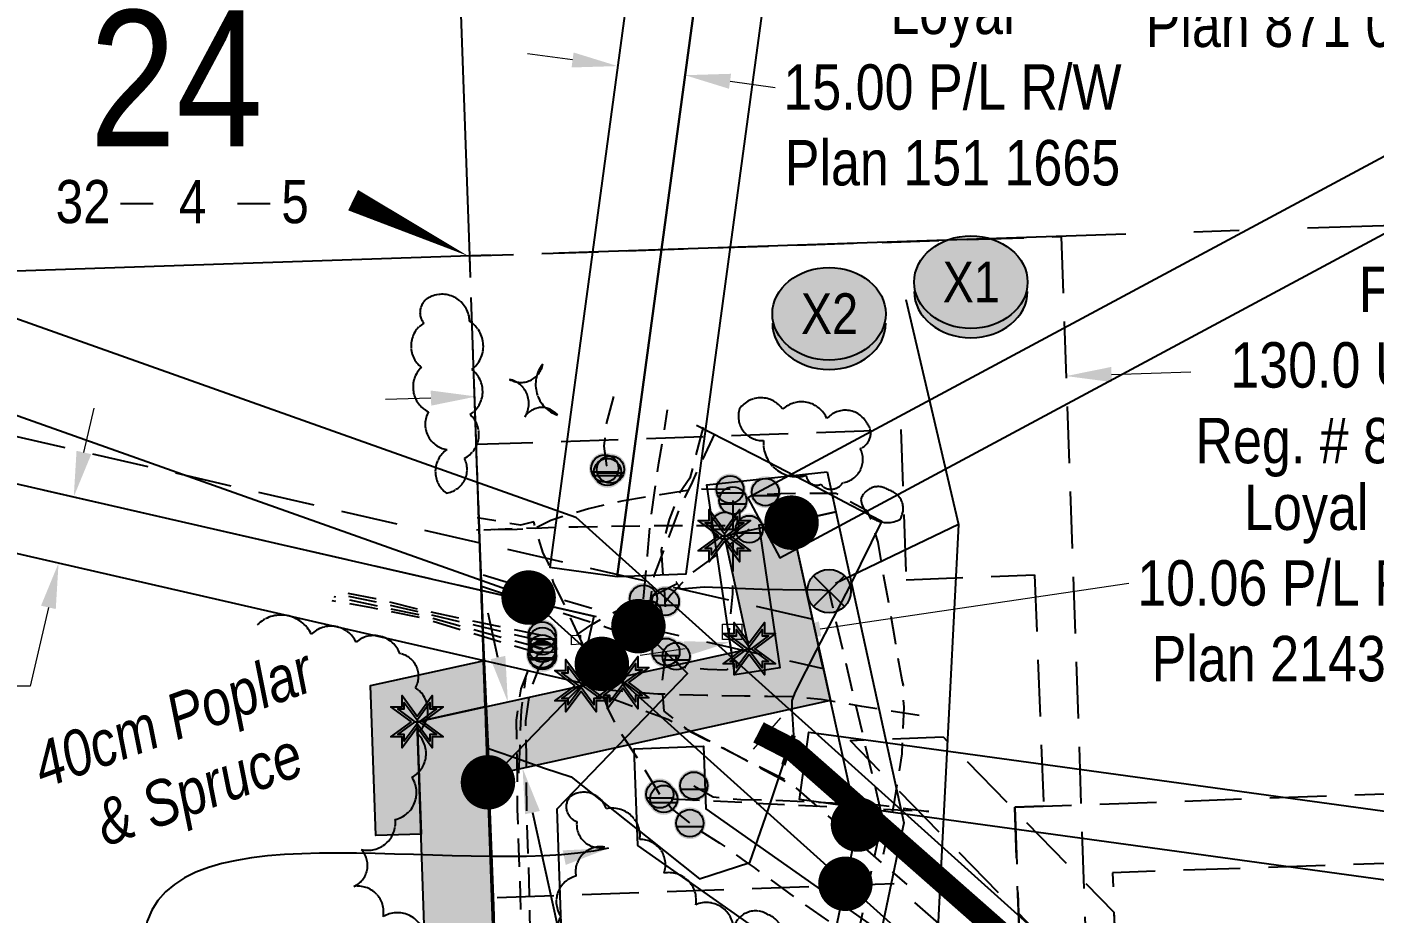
# Model space of a CAD drawing. Extents: x 675835 to 685285, y 5733153 to 5738077.
# Drawn here: x 676669.8 to 676966.6, y 5737147.4 to 5737342.6 of the extents above; entities that cross this region are included whole.
import ezdxf
from ezdxf.enums import TextEntityAlignment as Align

# ---------------------------------------------------------------- set-up
doc = ezdxf.new("R2010")
doc.units = 0
doc.header["$LTSCALE"] = 5
doc.header["$PDMODE"] = 34
doc.header["$PDSIZE"] = 0.03
for name, pattern in [('0', [1, 1, 0]), ('foc-ACCESSROAD', [3.75, 2.5, -1.25]), ('foc-FLOWLINE', [3.75, 2.5, -1.25]), ('foc-QUARTERLINE', [33, 25, -3, 2, -3]), ('POWERLINE5', [7.799999999999997, 2.399999999999999, -0.6, 0.6, -0.6, 0.6, -0.6, 2.399999999999999]), ('UG_PIPE', [1.875, 1.25, -0.625])]:
    doc.linetypes.add(name, pattern=pattern)
doc.layers.get('Defpoints').update_dxf_attribs({"color": 9})
for name, color, linetype in [('10', 1, 'Continuous'), ('9', 3, 'Continuous'), ('AS-CABLE', 224, 'foc-CABLE'), ('AS-FENCE', 48, 'foc-FENCE'), ('AS-PIPE-UG', 44, 'UG_PIPE'), ('AS-POWER', 104, 'foc-POWER'), ('AS-POWER-EXISTING', 72, 'POWERLINE5'), ('AS-POWER2', 104, 'UG_PIPE'), ('AS-ROADS', 254, 'Continuous'), ('AS-SYMBOL', 7, 'Continuous'), ('C-AR', 13, 'foc-ACCESSROAD'), ('C-FLOWLINE', 13, 'foc-FLOWLINE'), ('C-RW', 13, 'Continuous'), ('C-WS', 13, 'foc-ACCESSROAD'), ('F-EZE', 190, 'foc-FLOWLINE'), ('F-WS', 190, 'foc-ACCESSROAD'), ('L-MON', 1, 'Continuous'), ('L-SECLBL', 7, 'Continuous'), ('L-SECQ', 8, 'foc-QUARTERLINE'), ('P-CROSSINGS', 250, 'Continuous'), ('P-PROPOSED', 10, 'Continuous'), ('P-PROPOSED-H', 21, 'Continuous'), ('P-TEMP-H', 41, 'Continuous'), ('P-TEMP_WORKSPACE', 46, 'Continuous'), ('P-TXT', 4, 'Continuous'), ('T-BUSH', 110, '0'), ('T-BUSH-T', 110, 'Continuous')]:
    doc.layers.add(name, color=color, linetype=linetype)
for name, color, linetype, lineweight in [('AS-GENERAL', 48, 'Continuous', 18), ('C-RW-T', 13, 'Continuous', 9), ('C-VCE-T', 13, 'Continuous', 9), ('F-EZE-T', 190, 'Continuous', 9), ('T-TEXT', 48, 'Continuous', 18)]:
    doc.layers.add(name, color=color, linetype=linetype, lineweight=lineweight)
doc.styles.add('80CG', font='ARIALN.TTF', dxfattribs={"height": 10})
doc.styles.add('80L', font='ARIALN.TTF', dxfattribs={"height": 10})
doc.styles.add('80LS', font='ARIALNI.TTF', dxfattribs={"height": 10})
doc.styles.add('Crossing', font='ARIALN.TTF', dxfattribs={"height": 10})
doc.styles.add('foc-LtypeFont', font='ARIALN.TTF', dxfattribs={"height": 7.349999999999999})
doc.styles.add('SIMPLEX', font='ARIALN.TTF')
doc.linetypes.add('foc-CABLE', pattern='A,2,-1,["C",foc-LtypeFont,S=0.2,R=0,X=-0.625,Y=-0.75],-1.239999999999999,8', length=12.24)
doc.linetypes.add('foc-FENCE', pattern='A,10,-1,["X",foc-LtypeFont,S=0.2,R=0,X=-0.625,Y=-0.75],-1.239999999999999', length=12.24)
doc.linetypes.add('foc-POWER', pattern='A,6,-1,["P",foc-LtypeFont,S=0.2,R=0,X=-0.625,Y=-0.75],-1.239999999999999,4', length=12.24)
doc.dimstyles.new('Compass 5 000', dxfattribs={"dimscale": 5, "dimtxt": 9, "dimasz": 2, "dimexe": 0.2, "dimexo": 0.0625, "dimgap": 0.5, "dimtad": 0, "dimtih": 1, "dimtoh": 1, "dimzin": 0, "dimdsep": 46, "dimtxsty": '80CG', "dimcen": 0.1, "dimse1": 1, "dimse2": 1, "dimclrd": 256, "dimclrt": 256, "dimaunit": 1, "dimadec": 4, "dimazin": 0, "dimtfac": 0.06, "dimtofl": 0, "dimtmove": 0, "dimatfit": 1, "dimfxl": 0.2, "dimtolj": 1, "dimtzin": 0, "dimlwd": -1, "dimarcsym": 0})

# ---------------------------------------------------------------- blocks, each defined once
blk = doc.blocks.new('*D463')
at = {"layer": 'C-RW-T', "transparency": 16777216}
for p, q in [((676844.523043629, 5737210.006186306), (676912.5466972, 5737220.049525716)), ((676814.7886333137, 5737205.616054943), (676804.8958780442, 5737204.15544097))]:
    blk.add_line(p, q, dxfattribs=at)
for points in [[(676844.2796079669, 5737211.654978852), (676844.7664792911, 5737208.357393761), (676834.6302883595, 5737208.545572333)], [(676814.5451976516, 5737207.264847488), (676815.0320689759, 5737203.967262398), (676824.681388583, 5737207.076668915)]]:
    blk.add_solid(points, dxfattribs=at)
at = {"layer": 'Defpoints', "color": 0, "transparency": 16777216}
for p in [(676823.6940715554, 5737213.763778522), (676833.6429713318, 5737215.232681939), (676834.6302883595, 5737208.545572333)]:
    blk.add_point(p, dxfattribs=at)
at = {"layer": 'C-RW-T', "transparency": 16777216, "insert": (676951.6326453581, 5737220.049525716), "char_height": 10, "attachment_point": 5, "style": '80CG'}
blk.add_mtext('\\A1;Loyal\\P10.06 P/L R/W\\PPlan 2143 JK', dxfattribs=at)
blk = doc.blocks.new('*D466')
at = {"layer": 'C-RW-T', "transparency": 16777216}
for p, q in [((676810.3593899133, 5737373.815442995), (676800.4496751031, 5737375.156171297)), ((676845.0382500254, 5737369.123589586), (676914.1154239818, 5737359.777839087))]:
    blk.add_line(p, q, dxfattribs=at)
for points in [[(676810.5828446302, 5737375.467062131), (676810.1359351963, 5737372.16382386), (676820.2691047236, 5737372.474714694)], [(676845.2617047423, 5737370.775208721), (676844.8147953084, 5737367.47197045), (676835.128535215, 5737370.464317887)]]:
    blk.add_solid(points, dxfattribs=at)
at = {"layer": 'Defpoints', "color": 0, "transparency": 16777216}
for p in [(676820.2691047236, 5737372.474714694), (676815.9965078341, 5737340.894702085), (676830.8559383256, 5737338.88430528)]:
    blk.add_point(p, dxfattribs=at)
at = {"layer": 'C-RW-T', "transparency": 16777216, "insert": (676953.2013721402, 5737359.777839088), "char_height": 10, "attachment_point": 5, "style": '80CG'}
blk.add_mtext('\\A1;Loyal\\P15.00 P/L R/W\\PPlan 871 0741', dxfattribs=at)
blk = doc.blocks.new('L-SECLBL')
at = {"layer": '9', "color": 7}
for p, q in [((-5.082139060913505, -27.83004804289613), (-12.28857354467345, -27.83004804289613)), ((20.70431141927111, -27.83004804289613), (13.49787693551116, -27.83004804289613))]:
    blk.add_line(p, q, dxfattribs=at)
at = {"layer": '10', "color": 2, "style": 'SIMPLEX'}
blk.add_attdef('SEC', text='', height=30, dxfattribs=at).set_placement((0, 0), align=Align.MIDDLE)
at = {"layer": '10', "color": 5, "style": '80L'}
blk.add_attdef('TWP', text='', height=9.5, dxfattribs=at).set_placement((-14.43410290347765, -27.36845155570791), align=Align.MIDDLE_RIGHT)
blk.add_attdef('RGE', text='', height=9.5, dxfattribs=at).set_placement((3.622123863462547, -27.36845155570791), align=Align.MIDDLE_CENTER)
blk.add_attdef('MER', text='', height=9.5, dxfattribs=at).set_placement((23.16775162027989, -27.36845155570791), align=Align.MIDDLE_LEFT)
blk = doc.blocks.new('*D473')
at = {"layer": 'C-RW-T', "transparency": 16777216}
for p, q in [((676682.3719626482, 5737248.849391003), (676684.6071768563, 5737258.596381177)), ((676674.5487129205, 5737214.734925399), (676670.5686660217, 5737197.379327946)), ((676670.5686660217, 5737197.379327946), (676660.5686660215, 5737197.379327946))]:
    blk.add_line(p, q, dxfattribs=at)
for points in [[(676680.7474642859, 5737249.221926704), (676683.9964610104, 5737248.476855301), (676680.1367484402, 5737239.10240083)], [(676672.9242145582, 5737215.1074611), (676676.1732112827, 5737214.362389697), (676676.7839271285, 5737224.481915572)]]:
    blk.add_solid(points, dxfattribs=at)
at = {"layer": 'Defpoints', "color": 0, "transparency": 16777216}
for p in [(676680.1367484402, 5737239.10240083), (676699.4557268423, 5737234.672104478), (676696.1029055306, 5737220.05161922)]:
    blk.add_point(p, dxfattribs=at)
at = {"layer": 'C-RW-T', "transparency": 16777216, "insert": (676621.4827178634, 5737197.379327947), "char_height": 10, "attachment_point": 5, "style": '80CG'}
blk.add_mtext('\\A1;Loyal\\P15.00 P/L R/W\\PPlan 151 3345', dxfattribs=at)
blk = doc.blocks.new('*D476')
at = {"layer": 'C-RW-T', "transparency": 16777216}
for p, q in [((676790.0139766958, 5737335.316037323), (676780.1042618856, 5737336.656765625)), ((676824.6979785255, 5737330.623488266), (676834.6076933357, 5737329.282759964))]:
    blk.add_line(p, q, dxfattribs=at)
for points in [[(676790.2374314128, 5737336.967656459), (676789.7905219787, 5737333.664418188), (676799.923691506, 5737333.975309021)], [(676824.9214332425, 5737332.275107401), (676824.4745238085, 5737328.971869131), (676814.7882637152, 5737331.964216569)]]:
    blk.add_solid(points, dxfattribs=at)
at = {"layer": 'Defpoints', "color": 0, "transparency": 16777216}
for p in [(676801.6462166777, 5737346.706996103), (676816.5107888869, 5737344.69590365), (676814.7882637152, 5737331.964216569)]:
    blk.add_point(p, dxfattribs=at)
at = {"layer": 'C-RW-T', "transparency": 16777216, "insert": (676873.6936414939, 5737329.282759964), "char_height": 10, "attachment_point": 5, "style": '80CG'}
blk.add_mtext('\\A1;Loyal\\P15.00 P/L R/W\\PPlan 151 1665', dxfattribs=at)
blk = doc.blocks.new('*D484')
at = {"layer": 'Defpoints', "color": 0, "transparency": 16777216}
for p in [(676898.7363998119, 5737265.688041901), (676899.051209095, 5737256.604112491), (676769.1292046641, 5737252.101583768)]:
    blk.add_point(p, dxfattribs=at)
at = {"layer": 'F-EZE-T', "transparency": 16777216}
for p, q in [((676908.7304001527, 5737266.034390264), (676926.2097138977, 5737266.640146868)), ((676758.8203950401, 5737260.839164815), (676748.8263946995, 5737260.492816452))]:
    blk.add_line(p, q, dxfattribs=at)
for points in [[(676908.6726754254, 5737267.700056988), (676908.7881248799, 5737264.368723541), (676898.7363998119, 5737265.688041901)], [(676758.7626703129, 5737262.504831539), (676758.8781197674, 5737259.173498091), (676768.8143953809, 5737261.185513179)]]:
    blk.add_solid(points, dxfattribs=at)
at = {"layer": 'F-EZE-T', "transparency": 16777216, "insert": (676977.5330426835, 5737266.640146868), "char_height": 10, "attachment_point": 5, "style": '80CG'}
blk.add_mtext('\\A1;Fortis\\P130.0 Utility R/W\\PReg. # 831 046 741', dxfattribs=at)
blk = doc.blocks.new('RISER')
h = blk.add_hatch(color=255)
h.dxf.hatch_style = 1
edge = h.paths.add_edge_path()
edge.add_arc((0, 0), 0.7000000000000001, 0, 360)
blk.add_hatch(color=13).paths.add_polyline_path([(0.5809894393423747, -0.1498374831999172), (-0.5809055220925075, -0.1501624933266612, 0.7745966773228882)])
at = {"color": 13}
blk.add_line((-0.5809055220925075, -0.1501624933266612), (0.5809894393423747, -0.1498374831996898), dxfattribs=at)
blk.add_circle((0, 0), 0.6000000000000001, dxfattribs=at)
blk = doc.blocks.new('POWERPOLE')
h = blk.add_hatch(color=255)
edge = h.paths.add_edge_path()
edge.add_arc((0, 0), 0.9600000000000002, 0, 360)
at = {"linetype": 'Continuous'}
for p, q in [((0.678822509938982, -0.678822509938982), (-0.678822509938982, 0.678822509938982)), ((-0.678822509938982, -0.678822509938982), (0.678822509938982, 0.678822509938982))]:
    blk.add_line(p, q, dxfattribs=at)
blk.add_circle((0, 0), 0.9600000000000002, dxfattribs=at)
blk = doc.blocks.new('fdia')
at = {"color": 255, "const_width": 1}
blk.add_lwpolyline([(-0.5, 0, 1), (0.5, 0, 1)], format="xyb", close=True, dxfattribs=at)
blk = doc.blocks.new('Fdiaa')
blk.add_blockref('fdia', (0, 0))
blk = doc.blocks.new('fdib')
at = {"color": 1, "const_width": 1.6}
blk.add_lwpolyline([(-0.3999999999996362, 0, 0.9999999999999998), (0.3999999999996362, 0, 1)], format="xyb", close=True, dxfattribs=at)
at = {"color": 1}
blk.add_circle((0, 0), 0.8, dxfattribs=at)
blk = doc.blocks.new('Fdibb')
blk.add_blockref('fdib', (0, 0))
blk = doc.blocks.new('fdicc')
for name in ['Fdibb', 'Fdiaa']:
    blk.add_blockref(name, (0, 0))
blk = doc.blocks.new('FDI')
blk.add_blockref('fdicc', (0, 0))
blk = doc.blocks.new('TEMP')
h = blk.add_hatch(color=255)
h.dxf.hatch_style = 1
h.paths.add_polyline_path([(-5.274161e-10, 0.2514284397220763), (-0.6656854269836912, 1.152061669657268), (-0.6656854269836914, 0.6656854303339061), (-1.152061663105632, 0.6656854303339061), (-0.2514284404497629, 5.273253e-10), (-1.152061661774314, -0.665685419564579), (-0.6656854224511335, -0.6656854195645793), (-0.6656854224511335, -1.152061655686338), (-5.273251e-10, -0.2514284436956587), (0.6656854183820542, -1.152061663420681), (0.6656854183820542, -0.6656854208922597), (1.152061656810019, -0.6656854053035205), (0.2514284429676993, 5.273253e-10), (1.152061671303363, 0.6656854258011663), (0.6656854287749412, 0.6656854258011663), (0.6656854131859291, 1.15206166422904)])
h.paths.add_polyline_path([(0.5656854229146121, 0.8485281473411305), (0.5656854319800914, 0.5656854258011663), (0.8485281444547581, 0.5656854258011663), (0.0831890339399251, 0), (0.8485281399220186, -0.5656854150320215), (0.5656854183820542, -0.5656854240973189), (0.5656854183820542, -0.8485281365719859), (0, -0.08318903609469999), (-0.5656854224511337, -0.8485281320390644), (-0.5656854224511337, -0.5656854195645792), (-0.8485281349258001, -0.5656854195645794), (-0.0831890328488955, 0), (-0.8485281394583584, 0.5656854303339058), (-0.5656854269836913, 0.5656854303339061), (-0.5656854269836913, 0.8485281428085727), (0, 0.0831890306941206)], flags=16)
h = blk.add_hatch(color=1)
h.dxf.hatch_style = 1
h.paths.add_polyline_path([(0, 0.0831890306941205), (-0.5656854269836911, 0.8485281428085727), (-0.5656854269836912, 0.5656854303339061), (-0.8485281394583578, 0.5656854303339061), (-0.0831890328488953, -1e-16), (-0.8485281349258001, -0.5656854195645793), (-0.5656854224511337, -0.5656854195645793), (-0.5656854224511337, -0.848528132039064), (0, -0.08318903609469999), (0.5656854183820542, -0.8485281365719856), (0.5656854183820542, -0.5656854240973191), (0.8485281399220184, -0.5656854150320213), (0.0831890339399251, -1e-16), (0.8485281444547581, 0.5656854258011663), (0.5656854319800914, 0.5656854258011663), (0.5656854229146121, 0.8485281473411308)])
at = {"color": 1}
for p, q in [((-0.0831890328488953, 0), (0.0831890339399252, 0)), ((0, 0.0831890306941205), (0, -0.08318903609469999))]:
    blk.add_line(p, q, dxfattribs=at)
at = {"color": 255, "flags": 128}
blk.add_lwpolyline([(-0.251428440449763, 5.27325e-10), (-1.152061663105632, 0.6656854303339061), (-0.6656854269836914, 0.6656854303339061), (-0.6656854269836914, 1.152061669657268), (-5.274159999999999e-10, 0.2514284397220763), (0.6656854131859291, 1.15206166422904), (0.6656854287749412, 0.6656854258011663), (1.152061671303363, 0.6656854258011663), (0.2514284429676991, 5.27325e-10), (1.152061656810019, -0.6656854053035204), (0.6656854183820542, -0.6656854208922596), (0.6656854183820542, -1.152061663420681), (-5.27325e-10, -0.2514284436956586), (-0.6656854224511335, -1.152061655686338), (-0.6656854224511335, -0.6656854195645793), (-1.152061661774314, -0.6656854195645793)], close=True, dxfattribs=at)
at = {"color": 1, "flags": 128}
blk.add_lwpolyline([(-0.0831890328488953, 0), (-0.8485281394583578, 0.5656854303339061), (-0.5656854269836913, 0.5656854303339061), (-0.5656854269836913, 0.8485281428085727), (0, 0.0831890306941205), (0.5656854229146121, 0.8485281473411305), (0.5656854319800914, 0.5656854258011663), (0.8485281444547581, 0.5656854258011663), (0.0831890339399252, 0), (0.8485281399220184, -0.5656854150320214), (0.5656854183820542, -0.5656854240973189), (0.5656854183820542, -0.8485281365719856), (0, -0.08318903609469999), (-0.5656854224511335, -0.848528132039064), (-0.5656854224511335, -0.5656854195645792), (-0.8485281349258001, -0.5656854195645792)], close=True, dxfattribs=at)
blk = doc.blocks.new('*D648')
at = {"layer": 'Defpoints', "color": 0, "transparency": 16777216}
for p in [(676781.9162184445, 5737195.296548061), (676785.1700329818, 5737180.656545244), (676779.0054091364, 5737179.286426472)]:
    blk.add_point(p, dxfattribs=at)
at = {"layer": 'P-TXT', "transparency": 16777216}
for p, q in [((676773.5819846571, 5737203.688232026), (676771.4123747153, 5737213.450034765)), ((676781.1750190782, 5737169.524623734), (676788.4823235157, 5737136.64661046)), ((676788.4823235157, 5737136.64661046), (676798.4823235157, 5737136.646610461))]:
    blk.add_line(p, q, dxfattribs=at)
for points in [[(676775.2089517801, 5737204.049833683), (676771.9550175339, 5737203.326630369), (676775.7515945991, 5737193.926429288)], [(676782.8019862012, 5737169.886225391), (676779.548051955, 5737169.163022077), (676779.0054091364, 5737179.286426472)]]:
    blk.add_solid(points, dxfattribs=at)
at = {"layer": 'P-TXT', "transparency": 16777216, "insert": (676814.4202498456, 5737136.64661046), "char_height": 10, "attachment_point": 5, "style": '80CG', "bg_fill": 3, "box_fill_scale": 1.1, "bg_fill_color": 256, "bg_fill_true_color": 13158600, "bg_fill_transparency": 0}
blk.add_mtext('\\A1;15.00', dxfattribs=at)
blk = doc.blocks.new('xing2')
h = blk.add_hatch(color=50)
h.dxf.hatch_style = 1
edge = h.paths.add_edge_path()
edge.add_ellipse((0, 0), major_axis=(-12.5, 0), ratio=0.8162973455633619, start_angle=0, end_angle=360)
h = blk.add_hatch(color=250)
h.dxf.hatch_style = 1
edge = h.paths.add_edge_path()
edge.add_ellipse((0, -2.047489049626165), major_axis=(-12.5, 0), ratio=0.8162973455633619, start_angle=0, end_angle=180)
edge.add_line((12.5, -2.047489049626165), (12.5, 0))
edge.add_ellipse((0, 0), major_axis=(-12.5, 0), ratio=0.8162973455633619, start_angle=0, end_angle=180, ccw=False)
edge.add_line((-12.5, 0), (-12.5, -2.047489049626165))
at = {"color": 250}
blk.add_ellipse((0, 0), major_axis=(-12.5, 0), ratio=0.8162973455633619, dxfattribs=at)
blk.add_ellipse((0, -2.047489049626165), major_axis=(-12.5, 0), ratio=0.8162973455633619, start_param=0, end_param=3.141592653589793, dxfattribs=at)
at = {"color": 250, "style": 'Crossing'}
blk.add_attdef('CROSSING', text='', height=9, dxfattribs=at).set_placement((0.08916442567715421, 0.0199513138486509), align=Align.MIDDLE_CENTER)
at = {"color": 250, "style": 'Crossing', "flags": 1}
for tag, p in [('OWNER', (0.08916442567715421, -12.49201765665748)), ('DESCRIPTION', (0.08916442567715421, -25.770021277247)), ('LOCATION', (0.08916442567715421, -39.30337514164421)), ('DWG_REF', (0.08916442567715421, -52.83672900604233))]:
    blk.add_attdef(tag, text='', height=9, dxfattribs=at).set_placement(p, align=Align.MIDDLE_CENTER)

msp = doc.modelspace()

# ---------------------------------------------------------------- hatches: boundary and pattern name
at = {"layer": 'P-PROPOSED-H'}
h = msp.add_hatch(color=256, dxfattribs=at)
h.dxf.hatch_style = 1
h.paths.add_polyline_path([(676838.106, 5737233.743000006), (676846.8054150919, 5737194.208920453), (676771.1960896985, 5737177.56763896), (676795.181032838, 5736488.242544767), (676842.9701363441, 5735113.584789745), (676814.4685623333, 5735083.48741948), (676821.2833567384, 5734879.676412604), (676806.2944063832, 5734879.175229589), (676799.270193008, 5735089.249358829), (676827.7637342176, 5735119.338246541), (676780.1927602249, 5736487.72148699), (676755.7734771487, 5737189.529471612), (676828.9367409911, 5737205.632385666), (676823.4592375276, 5737230.519311712)])
at = {"layer": 'P-TEMP-H'}
h = msp.add_hatch(color=256, dxfattribs=at)
h.dxf.hatch_style = 1
h.paths.add_polyline_path([(676770.6658314299, 5737192.80721359), (676755.7734771487, 5737189.529471612), (676756.6339084965, 5737164.800846498), (676746.6417373715, 5737164.453169375), (676745.4917354418, 5737197.504026713), (676770.3123259172, 5737202.966930011)])

# ---------------------------------------------------------------- linework, layer by layer
at = {"layer": 'AS-CABLE', "flags": 128}
msp.add_lwpolyline([(676846.4915858689, 5737218.315257349), (676844.4825858695, 5737218.574257341), (676840.8115858695, 5737218.508257341), (676831.7585858695, 5737218.664257349), (676819.012585868, 5737219.154257327), (676813.8685858726, 5737218.741257323)], dxfattribs=at)
at = {"layer": 'AS-FENCE', "flags": 128}
for points in [[(676838.7207135691, 5737186.557049337), (676838.4027135683, 5737192.494049333), (676838.391713569, 5737194.232049343), (676839.0907135683, 5737196.164049339), (676843.7537135682, 5737205.270049334), (676851.1957135691, 5737219.616049333), (676858.1507135682, 5737233.631049337), (676851.334713569, 5737237.15704934), (676842.8537135683, 5737241.687049337), (676833.1257135691, 5737246.726049338), (676817.275713569, 5737254.815049333)], [(676795.011713569, 5736495.74004934), (676792.5427135683, 5736556.959049343), (676789.5957135683, 5736648.728049343), (676775.4397135691, 5737059.75804934), (676773.4277135682, 5737124.105049344), (676772.6887135683, 5737149.014049344), (676771.7727135691, 5737171.701049333), (676771.4907135691, 5737183.63804934), (676770.9737135691, 5737194.53704934), (676770.3757135683, 5737207.571049337), (676770.0787135683, 5737216.760049338), (676769.6797135691, 5737227.74104934), (676769.2917135683, 5737238.251049343)], [(676771.4907135691, 5737183.63804934), (676776.6107135683, 5737181.88504934), (676783.832713569, 5737179.35104934), (676789.6717135691, 5737177.40104934), (676806.422713569, 5737164.130049337), (676817.9837135688, 5737154.90204934), (676829.0907135683, 5737158.551049333), (676833.1847135691, 5737170.352049343), (676836.4347135683, 5737180.039049333)]]:
    msp.add_lwpolyline(points, dxfattribs=at)
at = {"layer": 'AS-FENCE', "const_width": 0.999815520000002, "flags": 128}
msp.add_lwpolyline([(676836.4347135683, 5737180.039049333), (676838.7207135691, 5737186.557049337)], dxfattribs=at)
at = {"layer": 'AS-GENERAL'}
for points in [[(676823.0641308128, 5737211.058615962), (676827.3013099303, 5737211.058615962), (676827.3013099303, 5737207.662010263), (676823.0641308128, 5737207.662010263)], [(676789.7687135682, 5737208.513049344), (676791.7557135691, 5737208.60504934), (676791.8497135682, 5737206.606049337), (676789.8097135691, 5737206.504049344)]]:
    msp.add_lwpolyline(points, close=True, dxfattribs=at)
at = {"layer": 'AS-PIPE-UG', "flags": 128}
for points in [[(676797.6045858704, 5737245.870257334), (676797.5925858695, 5737245.931257341), (676797.0035858726, 5737250.26125732), (676797.4635858695, 5737255.049257327), (676799.8375858704, 5737264.000257341)], [(676805.626585868, 5737216.634257342), (676806.5275858705, 5737226.173257349), (676807.0875858695, 5737233.240257334), (676808.100585868, 5737240.490257334), (676809.0425858726, 5737246.556257327), (676810.9505858695, 5737258.22225735)], [(676818.7635858717, 5737254.398257334), (676815.8325858695, 5737243.161257316), (676813.3615858695, 5737239.603257324), (676811.2855858695, 5737234.093257342), (676809.5135858704, 5737227.338257316), (676810.433585868, 5737214.868257316)], [(676821.309585868, 5737252.984257334), (676816.3205858717, 5737242.326257328), (676813.7835858709, 5737237.105257341), (676807.9145858727, 5737221.663257341), (676806.6945858716, 5737213.258257341)], [(676824.6945858726, 5737240.706257334), (676817.4435858717, 5737240.811257323), (676809.281585868, 5737239.49325732), (676800.870585869, 5737238.13825732), (676793.5125858717, 5737236.461257342), (676785.210585868, 5737233.898257342), (676781.5265858712, 5737232.023257353), (676777.8315858718, 5737231.915257327), (676768.8565858694, 5737231.776257327)], [(676832.9017135683, 5737239.65604934), (676835.891713569, 5737239.852049337), (676842.0847135687, 5737239.903049337), (676847.9767135682, 5737239.871049344), (676854.7377135691, 5737236.120049343), (676855.6487135682, 5737234.249049339), (676857.2337135691, 5737229.129049344), (676858.3827135691, 5737222.277049344), (676859.8577135691, 5737214.394049337), (676860.9667135683, 5737207.659049343), (676862.1687135691, 5737200.789049339), (676862.6337135695, 5737198.39904934), (676862.849713569, 5737197.61804934), (676862.6677135683, 5737197.09504934), (676862.9607135691, 5737192.732049337), (676862.5387135687, 5737182.48304934), (676860.7167135691, 5737171.04004934), (676858.0367135683, 5737158.360049337)], [(676825.3365858705, 5737238.282257319), (676825.2985858704, 5737224.910257327), (676825.2335858695, 5737217.702257341), (676824.3725858704, 5737208.599257319), (676824.963585868, 5737205.313257327), (676825.027585869, 5737202.485257342), (676824.8025858712, 5737201.630257349), (676823.9265858704, 5737200.926257342), (676819.7275858695, 5737201.08525732), (676813.8365858727, 5737201.514257333), (676812.929585868, 5737202.784257327), (676812.816585868, 5737203.964257342)], [(676809.217585868, 5737173.543257333), (676805.7265858689, 5737179.371257346), (676800.3175858695, 5737187.643257334), (676798.0975858695, 5737191.835257316), (676795.1655858704, 5737199.46725735), (676792.3255858722, 5737206.453257349), (676788.7865858689, 5737214.072257341), (676785.8195858704, 5737220.182257342), (676784.6925858704, 5737224.475257341), (676783.5235858704, 5737226.658257316), (676781.4825858717, 5737233.592257341), (676778.5105858695, 5737232.854257328), (676768.9845858704, 5737234.46625735)], [(676823.5915858713, 5737232.704257341), (676822.6485858704, 5737232.720257341), (676807.8045858727, 5737232.715257327), (676798.2245858717, 5737232.523257327), (676791.196585869, 5737232.413257341), (676786.4255858689, 5737232.315257327), (676781.7395858689, 5737232.14425732), (676779.2085858689, 5737232.166257324), (676768.8215858705, 5737231.622257316)], [(676828.9365858695, 5737231.937257342), (676821.7625858705, 5737226.357257342), (676816.3085858726, 5737222.381257334), (676811.739585868, 5737217.583257319), (676810.4745858689, 5737215.925257349)], [(676770.3477135691, 5737221.909049337), (676783.1367135687, 5737217.918049344), (676787.4997135691, 5737216.592049344), (676796.9187135682, 5737213.701049344)], [(676770.1637135682, 5737219.369049337), (676783.1167135695, 5737214.969049334), (676797.4417135683, 5737210.383049337), (676800.9817135682, 5737209.137049343), (676806.8317135691, 5737208.884049344)], [(676783.2075858695, 5737204.391257349), (676756.416585868, 5737212.501257334), (676745.8125858704, 5737214.610257342), (676737.053585868, 5737216.173257349)], [(676783.3305858704, 5737205.652257316), (676756.5635858704, 5737212.998257316), (676746.0785858695, 5737215.196257323), (676746.0785858695, 5737215.196257323), (676737.4965858695, 5737217.061257349)], [(676783.3375858695, 5737207.273257341), (676756.8065858705, 5737213.527257349), (676746.4835858718, 5737215.969257327), (676737.7855858704, 5737217.71625732)], [(676783.3305858704, 5737208.507257342), (676757.0375858705, 5737214.037257333), (676746.691585869, 5737216.630257341), (676738.0905858726, 5737218.269257316)], [(676839.0260450047, 5737077.232989672), (676858.3274912557, 5737168.215181506), (676846.506585868, 5737218.305257333)], [(676806.7145858726, 5737209.233257341), (676800.5455858709, 5737204.306257346), (676796.3105858695, 5737199.89825732), (676797.7005858695, 5737195.008257333), (676810.9825858695, 5737190.075257342), (676823.1515858695, 5737183.76125735), (676838.7885858704, 5737175.463257342)], [(676672.5813028335, 5736517.25720071), (676672.9153589141, 5736507.699658543), (676674.9519429592, 5736502.942644132), (676680.5196587027, 5736501.561839845), (676685.1926885257, 5736502.682009218), (676699.0246643211, 5736507.052659086), (676708.431988943, 5736510.775105554), (676722.6758124036, 5736517.253129424), (676736.6901650073, 5736523.762364258), (676751.9466867766, 5736530.667536363), (676765.3248524299, 5736537.490390825), (676777.0576429145, 5736543.237919894), (676784.2352420161, 5736546.766411797), (676792.9229400131, 5736550.073643513), (676798.2815039128, 5736552.365796566), (676802.072787001, 5736556.723552943), (676803.4139065683, 5736560.424117202), (676803.496161202, 5736564.903156183), (676802.7954665255, 5736580.652246416), (676802.2069214527, 5736610.443218875), (676801.588794155, 5736639.287159074), (676800.532203757, 5736680.39713035), (676796.3509335177, 5736774.488211529), (676792.1275546782, 5736907.321674813), (676791.29733981, 5736940.71131642), (676790.0384948071, 5736971.831205715), (676788.901644086, 5736996.65261342), (676788.062134292, 5737007.009239007), (676787.3549284742, 5737017.965934796), (676786.2722581638, 5737033.734697656), (676784.25633663, 5737060.837532002), (676784.5009618326, 5737069.960262121), (676784.3505081331, 5737076.4943956), (676783.9334387963, 5737087.965302612), (676783.5372877081, 5737103.85236175), (676782.5282894769, 5737127.6325927), (676780.6538189572, 5737143.280129625), (676780.5509073419, 5737151.327026319), (676779.9011246363, 5737170.319674972), (676779.8272286323, 5737181.806509284), (676779.6839525696, 5737189.75146134), (676780.6308622803, 5737196.267484098), (676782.6906306575, 5737201.56637496), (676783.8816435317, 5737202.999860361), (676784.7934576988, 5737203.655812467)], [(676674.5797135682, 5736517.327049344), (676674.9007135695, 5736508.143049343), (676676.3987135682, 5736504.644049333), (676680.5277135683, 5736503.62004934), (676684.6577135696, 5736504.610049333), (676698.3547135682, 5736508.938049337), (676707.6497135683, 5736512.616049337), (676721.8407135695, 5736519.07004934), (676735.8567135682, 5736525.580049343), (676751.0797135682, 5736532.470049344), (676764.4307135682, 5736539.279049343), (676776.1767135691, 5736545.033049343), (676783.4367135683, 5736548.602049343), (676792.1737135682, 5736551.928049337), (676797.0737135691, 5736554.024049344), (676800.3197135683, 5736557.755049339), (676801.4207135682, 5736560.79304934), (676801.4957135683, 5736564.87704934), (676800.7967135691, 5736580.58804934), (676800.2077135682, 5736610.40204934), (676799.589713569, 5736639.240049344), (676798.5337135682, 5736680.327049344), (676794.3527135684, 5736774.412049334), (676790.1287135682, 5736907.265049334), (676789.2987135687, 5736940.646049344), (676788.0407135687, 5736971.745049337), (676786.9057135695, 5736996.526049344), (676786.0677135682, 5737006.864049343), (676785.359713569, 5737017.833049337), (676784.2777135683, 5737033.592049337), (676782.2547135683, 5737060.79004934), (676782.5007135683, 5737069.96404934), (676782.351713569, 5737076.435049334), (676781.9347135696, 5737087.904049343), (676781.5387135682, 5737103.785049337), (676780.5337135682, 5737127.471049337), (676778.6557135682, 5737143.148049337), (676778.5517135683, 5737151.28004934), (676777.9017135683, 5737170.27904934), (676777.827713569, 5737181.782049337), (676777.6817135683, 5737189.878049337), (676778.6847135683, 5737196.78004934), (676780.9447135683, 5737202.594049344), (676782.5067135682, 5737204.474049337), (676783.6257135683, 5737205.279049337)], [(676810.588585868, 5737204.930257349), (676809.6705858704, 5737198.129257333), (676810.1295858695, 5737191.88525732), (676815.5005858695, 5737187.618257342), (676837.5745858694, 5737176.408257334), (676863.6385858704, 5737153.665257342)], [(676778.1905858695, 5737178.220257327), (676778.7575858695, 5737192.10125732), (676779.7875858705, 5737199.665257334)], [(676816.7145858695, 5737175.456257341), (676820.9685858709, 5737173.019257316), (676827.0545858727, 5737172.43225732), (676833.2095858712, 5737172.329257349), (676857.294585869, 5737171.251257342), (676868.4675858695, 5737169.739257346), (676810.1105858705, 5737172.542257349), (676811.9165858695, 5737170.30625732), (676815.8395858704, 5737167.190257319), (676816.3785858712, 5737166.656257341), (676822.467585868, 5737162.828257341), (676828.2455858717, 5737158.629257349), (676830.0145858704, 5737157.406257327), (676841.2985858695, 5737149.156257327), (676856.1215858689, 5737138.875257341), (676871.745585869, 5737124.855257333), (676886.8445858695, 5737107.007257354), (676939.1985858689, 5737059.599257349)]]:
    msp.add_lwpolyline(points, dxfattribs=at)
at = {"layer": 'AS-POWER'}
for p, q in [((676863.4287107982, 5737282.570212522), (676875.0065812897, 5737232.986746412)), ((676875.0065812897, 5737232.986746412), (676847.924248484, 5737220.029044259))]:
    msp.add_line(p, q, dxfattribs=at)
at = {"layer": 'AS-POWER', "flags": 128}
msp.add_lwpolyline([(676875.0065812897, 5737232.986746412), (676869.3105858689, 5737121.096257342), (676947.1055858695, 5737062.384257343), (677021.2175858695, 5737020.491257319)], dxfattribs=at)
at = {"layer": 'AS-POWER2', "flags": 128}
for points in [[(676790.9197135683, 5737208.664049343), (676794.0367135695, 5737210.786049344), (676797.1957135682, 5737212.70704934), (676802.8807135691, 5737215.523049337), (676808.4277135695, 5737217.649049337), (676812.9047135683, 5737219.921049343)], [(676866.332713569, 5737190.915049337), (676853.7297135682, 5737192.897049343), (676844.7337135683, 5737194.478049333), (676838.310713569, 5737195.015049337), (676832.9317135691, 5737195.132049333), (676827.8977135691, 5737195.184049337), (676819.6177135691, 5737195.33704934), (676808.7797135691, 5737195.62804934), (676798.7827135688, 5737196.398049343), (676798.420713569, 5737196.616049344), (676796.6997135682, 5737199.61804934), (676791.947713569, 5737207.027049344)]]:
    msp.add_lwpolyline(points, dxfattribs=at)
at = {"layer": 'AS-ROADS', "const_width": 4.999109000000046, "flags": 128}
msp.add_lwpolyline([(676983.599585868, 5737050.802257346), (676953.2885858726, 5737079.622257319), (676898.0485858726, 5737130.925257342), (676838.6205858695, 5737183.270257323), (676830.963585868, 5737187.211257334)], dxfattribs=at)
at = {"layer": 'C-AR', "flags": 128}
msp.add_lwpolyline([(676910.0237447373, 5737124.957035339), (676851.1272968218, 5737185.42355838), (676871.6356512673, 5737186.210268778), (676909.2547095614, 5737147.588352931)], close=True, dxfattribs=at)
at = {"layer": 'C-FLOWLINE', "flags": 128}
msp.add_lwpolyline([(676143.344184981, 5737362.198824669), (676845.1889012, 5737201.249315903), (676842.77221103, 5737212.122815448), (676182.4355118793, 5737363.553559175)], dxfattribs=at)
at = {"layer": 'C-RW', "flags": 128}
for points in [[(677117.8825231472, 5737395.972063298), (677100.8385858696, 5737384.969257349), (676828.5805858682, 5737238.858257327), (676835.6715858689, 5737225.645257342), (677108.4635858719, 5737372.042257327), (677147.1009429931, 5737396.984646004)], [(676806.8531748819, 5737385.193145749), (676784.9880136604, 5737223.581349825), (676799.8525858696, 5737221.570257341), (676822.0611422729, 5737385.720187417)], [(676822.0611422729, 5737385.720187417), (676799.8525858696, 5737221.570257341), (676815.0675858719, 5737222.145257349), (676837.2665068916, 5737386.247138887)], [(676405.7363921505, 5737371.292191529), (676668.167423166, 5737278.12185604), (676790.7435858697, 5737234.635257334), (676891.7155858707, 5737143.753257342), (677177.8185858706, 5736850.023257316), (677415.7125858697, 5736720.320257328), (677406.0735858704, 5736702.667257319), (677165.5245858696, 5736833.821257324), (676877.5935454796, 5737129.407956541), (676780.2605858728, 5737217.018257316), (676668.9160716352, 5737256.5193487), (676350.9906478, 5737369.394943354)], [(677137.886888649, 5736399.266957323), (677141.8822581465, 5736499.622538782), (677154.7625858705, 5736823.150257341), (676890.1906390223, 5737094.644851875), (676867.8375858697, 5737117.61425732), (676854.5171145275, 5737127.004957892), (676845.505421096, 5737133.341975445), (676804.407585869, 5737162.267257342), (676803.5965858696, 5737183.600257319), (676818.8205858682, 5737184.184257328), (676819.3455858696, 5737170.381257316), (676877.5935454796, 5737129.407956541), (677170.2502252989, 5736829.093778979), (677153.073103051, 5736399.774363569)]]:
    msp.add_lwpolyline(points, dxfattribs=at)
for points in [[(676165.9942060339, 5737187.428838545), (676154.3664787125, 5737196.900679678), (676183.0030117399, 5737232.055175276), (676217.1501893108, 5737273.974593483), (676488.9296030244, 5737282.947956224), (676794.725019837, 5737212.821871379), (676791.3727959987, 5737198.203991489), (676487.4768183318, 5737267.894490241), (676224.4670386323, 5737259.210675215), (676194.6307390623, 5737222.583334146)], [(676846.0565858705, 5737244.562257349), (676848.0085858705, 5737235.761257327), (676838.184585869, 5737233.59825732), (676831.0475858682, 5737232.811257327), (676835.6865858681, 5737201.391257334), (676825.7415858705, 5737199.906257319), (676819.5655858696, 5737241.70525735)], [(676862.0884317223, 5734881.030168077), (676836.6854649459, 5735676.574079969), (676811.3595202233, 5736488.421366511), (676798.2778134451, 5736908.299834101), (676852.8797135687, 5737166.886049333), (676838.184585869, 5737233.59825732), (676848.0085858705, 5737235.761257327), (676863.0024656226, 5737167.291817251), (676808.3095858705, 5736907.620257316), (676821.2160403153, 5736489.151301038), (676846.4835982997, 5735684.778436414), (676872.0846411238, 5734881.341690353)], [(676649.8604625439, 5736535.616455184), (676809.7285090616, 5736540.769842596), (676795.1080471157, 5737010.024082256), (676791.5754543578, 5737026.685460357), (676786.5854390658, 5737170.370558228), (676815.3070705223, 5737200.18279676), (676804.506713569, 5737210.588049344), (676771.376713569, 5737176.200049344), (676776.6327135683, 5737024.856049344), (676780.1597135691, 5737008.221049333), (676794.2719361228, 5736555.279118437), (676649.3770034469, 5736550.605987682)], [(677575.0303219843, 5737059.526161439), (677537.9841709507, 5737058.555275993), (677380.682606042, 5737098.075065695), (677299.9321394176, 5737109.176517852), (677251.0419967619, 5737115.8978608), (676855.2844650884, 5737170.306008388), (676840.0081530359, 5737172.406172665), (676842.0511144194, 5737187.266398422), (676857.3274264701, 5737185.16623411), (677253.0849581468, 5737130.75808651), (677301.9751008026, 5737124.036743579), (677383.5401233522, 5737112.823307511), (677539.645779728, 5737073.603972885), (677574.5077990392, 5737074.517617771)]]:
    msp.add_lwpolyline(points, close=True, dxfattribs=at)
at = {"layer": 'C-WS'}
msp.add_lwpolyline([(676772.2609988597, 5737150.737478366), (676768.7910313935, 5737250.653527861), (676862.3485702882, 5737253.899931601), (676863.4972699143, 5737220.795759032), (676891.7603455287, 5737221.908164822), (676893.7673158648, 5737170.916741025), (676887.4024328064, 5737170.69156697), (676888.874724602, 5737129.075023892), (676860.8181391752, 5737153.810370571), (676772.2609988597, 5737150.737478366)], dxfattribs=at)
at = {"layer": 'C-WS', "flags": 128}
msp.add_lwpolyline([(676988.1892917469, 5737036.996717518), (677034.949102538, 5737038.585663402), (677030.8085268895, 5737160.43533322), (676908.9588570774, 5737156.294757586), (676913.0994327291, 5737034.445087761), (676974.0242676319, 5737036.515375584)], close=True, dxfattribs=at)
at = {"layer": 'F-EZE', "flags": 128}
msp.add_lwpolyline([(676897.6704316132, 5737296.446918439), (676903.9047105038, 5737116.554671359), (676773.5975661774, 5737112.251663257), (676771.376713569, 5737176.200049344), (676767.3501126346, 5737292.14409267)], close=True, dxfattribs=at)
at = {"layer": 'F-WS', "flags": 128}
msp.add_lwpolyline([(676887.4024328064, 5737170.69156697), (677007.3004877561, 5737175.087555693), (677011.6964764803, 5737055.189500753), (676891.7984215302, 5737050.793512018)], close=True, dxfattribs=at)
at = {"layer": 'L-SECLBL', "flags": 128}
msp.add_lwpolyline([(676767.1751335785, 5737292.059953074, 0, 5.000000000000057, 0), (676741.6709121215, 5737304.440536709, 0, 0, 0)], format="xyseb", dxfattribs=at)
at = {"layer": 'L-SECQ', "flags": 128}
for points in [[(676767.3501126346, 5737292.14409267), (676764.767784249, 5737366.257384104)], [(677571.5276081224, 5737318.696325679), (676767.7410580051, 5737292.157029862)], [(676767.4989034043, 5737292.149034624), (675962.5317242426, 5737265.412751056)], [(676795.2808649673, 5736487.891470704), (676767.3501126346, 5737292.14409267)]]:
    msp.add_lwpolyline(points, dxfattribs=at)
at = {"layer": 'P-PROPOSED'}
msp.add_lwpolyline([(676838.106, 5737233.743000011), (676846.8054150919, 5737194.208920459), (676771.1960896985, 5737177.567638962), (676795.181032838, 5736488.242544772), (676842.9701363441, 5735113.584789749), (676814.4685623333, 5735083.487419484), (676821.2833567384, 5734879.67641261), (676806.2944063832, 5734879.175229595), (676799.270193008, 5735089.249358834), (676827.7637342176, 5735119.338246543), (676780.1927602249, 5736487.721486997), (676755.7734771487, 5737189.529471618), (676828.9367409911, 5737205.632385667), (676823.4592375276, 5737230.519311717)], close=True, dxfattribs=at)
at = {"layer": 'P-TEMP_WORKSPACE'}
msp.add_lwpolyline([(676770.6658314299, 5737192.807213591), (676755.7734771487, 5737189.529471618), (676756.6339084965, 5737164.800846505), (676746.6417373715, 5737164.453169379), (676745.4917354418, 5737197.504026715), (676770.3123259172, 5737202.966930016)], close=True, dxfattribs=at)
at = {"layer": 'T-BUSH', "flags": 128}
for points in [[(676767.3289862586, 5737277.773941778, 0.52056705), (676758.9760827617, 5737283.268299472, 0.52056705), (676757.2211951474, 5737277.348264664, 0.52056705), (676756.7078893376, 5737267.611722641, 0.52056705), (676758.2622746737, 5737257.811640924, 0.52056705), (676762.3082373257, 5737249.489960162, 0.52056705), (676762.2255637492, 5737239.924065885, 0.52056705), (676766.1970463, 5737247.539611272, 0.52056705), (676767.4431050867, 5737257.202606929, 0.52056705), (676767.8159155068, 5737267.110274204, 0.52056705)], [(676786.6987593353, 5737257.080769023, 0.52056705), (676779.5142241986, 5737256.70044943, 0.52056705), (676776.1378960978, 5737264.95674843, 0.52056705), (676783.4478043735, 5737268.308436337, 0.52056705)], [(676841.4874570587, 5737243.790695396, 0.52056705), (676844.6934792186, 5737241.840904239, 0.52056705), (676849.4991686292, 5737242.192964151, 0.52056705), (676853.3808480328, 5737249.731135345, 0.52056705), (676854.8211720067, 5737255.382334203, 0.52056705), (676846.0369716799, 5737256.312737258, 0.52056705), (676836.2927319079, 5737258.36551633, 0.52056705), (676826.790242876, 5737258.500671578, 0.52056705), (676832.0711460427, 5737251.4709324, 0.52056705)], [(676853.4963443208, 5737238.481296309, 0.52056705), (676862.090995534, 5737234.105458072, 0.52056705), (676859.7157217836, 5737240.539577454, 0.52056705)]]:
    msp.add_lwpolyline(points, format="xyb", close=True, dxfattribs=at)
for points in [[(676713.8984453402, 5737093.409847681, 0.52056705), (676723.5877731302, 5737090.94407511, 0.52056705), (676730.7415231466, 5737085.11561744, 0.52056705), (676738.4036161263, 5737079.103139466, 0.52056705), (676748.316629714, 5737077.801114508, 0.52056705), (676758.2450759182, 5737076.987448187, 0.52056705), (676761.5863073289, 5737085.080206895, 0.52056705), (676761.6122113633, 5737095.078328539, 0.52056705), (676761.6381153972, 5737105.076450176, 0.52056705), (676761.6640194316, 5737115.074571819, 0.52056705), (676761.531863941, 5737125.0714623, 0.52056705), (676761.3502165356, 5737135.067967271, 0.52056705), (676757.3979578575, 5737142.505137136, 0.52056705), (676748.2953713865, 5737146.629487175, 0.52056705), (676741.8246554566, 5737153.242649887, 0.52056705), (676743.4320905801, 5737161.411448936, 0.52056705), (676750.9584096654, 5737167.991506725, 0.52056705), (676754.6340756033, 5737177.289495064, 0.52056705), (676755.7059055645, 5737187.043977804, 0.52056705), (676755.4124089788, 5737197.037824263, 0.52056705), (676751.9785388268, 5737204.541196788, 0.52056705), (676742.3104434244, 5737207.085925845, 0.52056705), (676732.4601139383, 5737208.79885212, 0.52056705), (676720.5558356867, 5737210.868950493, 0.52056705)], [(676882.8750731915, 5737097.878291151, 0.52056705), (676875.8912015066, 5737105.033002839, 0.52056705), (676868.9073298186, 5737112.187714528, 0.52056705), (676861.7000202462, 5737119.110437788, 0.52056705), (676860.7115780745, 5737128.183285781, 0.52056705), (676853.969068787, 5737134.637477941, 0.52056705), (676844.9525956867, 5737138.728159953, 0.52056705), (676835.1247713101, 5737139.059079652, 0.52056705), (676833.1056117505, 5737147.021021742, 0.52056705), (676825.4562035217, 5737144.056086339, 0.52056705), (676817.152210505, 5737149.244854756, 0.52056705), (676810.1569444577, 5737156.206418141, 0.52056705), (676804.8244989328, 5737163.636146314, 0.52056705), (676797.4260106118, 5737170.34798707, 0.52056705), (676789.3494715182, 5737172.969613847, 0.52056705), (676790.9558665071, 5737167.567947614, 0.52056705), (676797.1070395373, 5737161.913447142, 0.52056705), (676790.7476904964, 5737155.549436119, 0.52056705), (676787.4453944308, 5737146.660207502, 0.52056705), (676790.2420633052, 5737139.985874716, 0.52056705), (676800.1214832064, 5737139.838141948, 0.52056705), (676808.4979331978, 5737134.658436515, 0.52056705), (676815.5154978989, 5737127.780381564, 0.52056705), (676813.0066746029, 5737119.759861912, 0.52056705), (676803.8131229132, 5737116.251904788, 0.52056705), (676793.9901538182, 5737116.071081418, 0.52056705), (676791.9935082132, 5737109.259770956, 0.52056705), (676798.2904621506, 5737102.760622681, 0.52056705), (676804.9718190959, 5737109.024302183, 0.52056705), (676814.1419507546, 5737112.890354664, 0.52056705), (676823.7754350632, 5737115.236823091, 0.52056705), (676833.6760933102, 5737116.120035988, 0.52056705), (676837.3327593496, 5737109.224941655, 0.52056705), (676836.934241369, 5737099.750915161, 0.52056705), (676837.1619646243, 5737089.863379993, 0.52056705), (676836.648068747, 5737083.208790434, 0.52056705)]]:
    msp.add_lwpolyline(points, format="xyb", dxfattribs=at)
at = {"layer": 'T-TEXT', "flags": 128}
for points in [[(676813.9565858727, 5737218.663257327), (676812.7955858721, 5737220.448257327)], [(676835.816585868, 5737190.386257327), (676829.756585868, 5737183.519257342)]]:
    msp.add_lwpolyline(points, dxfattribs=at)

# ---------------------------------------------------------------- block references
at = {"layer": 'AS-POWER-EXISTING', "xscale": 5.000000000000055, "yscale": 5.000000000000055, "zscale": 5.000000000000055}
msp.add_blockref('POWERPOLE', (676846.506585868, 5737218.305257333), dxfattribs=at)
at = {"layer": 'AS-SYMBOL', "xscale": 4.999077600000007, "yscale": 4.999077600000007, "zscale": 4.999077600000007}
for p in [(676797.1285858712, 5737245.326257342), (676798.3745858689, 5737245.115257334), (676797.7185858705, 5737244.562257349), (676824.6975858726, 5737240.708257353), (676832.4805858704, 5737240.135257341), (676825.3325858704, 5737238.293257323), (676823.5915858713, 5737232.711257342), (676828.9355858695, 5737231.93225735), (676805.635585868, 5737216.647257323), (676810.4455858689, 5737215.963257333), (676806.6835858726, 5737213.253257341), (676806.7175858726, 5737209.252257342), (676783.3215858705, 5737208.560257349), (676783.3505858704, 5737207.299257341), (676783.2195858704, 5737204.394257354), (676783.3685858694, 5737205.654257327), (676783.3837135682, 5737204.028049343), (676810.588585868, 5737204.914257349), (676812.813585868, 5737203.953257323), (676809.206585869, 5737173.542257315), (676816.7115858695, 5737175.46225732), (676810.0935858695, 5737172.532257333), (676815.8505858704, 5737167.181257353)]:
    msp.add_blockref('RISER', p, dxfattribs=at)
at = {"layer": 'L-MON'}
for name, p, xscale, yscale, zscale in [('FDI', (676838.2407135683, 5737233.39804934), 4.999077600000007, 4.999077600000007, 4.999077600000007), ('TEMP', (676823.4592375276, 5737230.519311717), 4.999077600000005, 4.999077600000005, 4.999077600000005), ('FDI', (676780.3337135683, 5737216.893049337), 4.999077600000007, 4.999077600000007, 4.999077600000007), ('FDI', (676804.506713569, 5737210.588049344), 4.999077600000007, 4.999077600000007, 4.999077600000007), ('TEMP', (676828.9367409911, 5737205.632385667), 4.999077600000007, 4.999077600000007, 4.999077600000007), ('FDI', (676796.4597135687, 5737202.283049333), 4.999077600000007, 4.999077600000007, 4.999077600000007), ('TEMP', (676801.063011312, 5737198.16115842), 4.999077600000007, 4.999077600000007, 4.999077600000007), ('TEMP', (676791.8732511778, 5737197.47487383), 4.999077600000007, 4.999077600000007, 4.999077600000007), ('TEMP', (676755.7734771487, 5737189.529471618), 4.999077600000007, 4.999077600000007, 4.999077600000007), ('FDI', (676771.376713569, 5737176.200049344), 4.999077600000007, 4.999077600000007, 4.999077600000007), ('FDI', (676852.8797135687, 5737166.886049333), 4.999077600000007, 4.999077600000007, 4.999077600000007), ('FDI', (676850.1057135691, 5737153.844049337), 4.999077600000007, 4.999077600000007, 4.999077600000007)]:
    msp.add_blockref(name, p, dxfattribs=dict(at, xscale=xscale, yscale=yscale, zscale=zscale))
at = {"layer": 'L-SECLBL'}
msp.add_blockref('L-SECLBL', (676702.6898126445, 5737331.485415079), dxfattribs=at).add_auto_attribs({'SEC': '24', 'TWP': '32', 'RGE': '4', 'MER': '5'})
at = {"layer": 'P-CROSSINGS', "xscale": 0.9998155200000008, "yscale": 0.9998155200000008, "zscale": 0.9998155200000008}
for p, values in [((676877.7451145259, 5737286.38394173), {'CROSSING': 'X1'}), ((676846.5118646047, 5737279.398466776), {'CROSSING': 'X2'})]:
    msp.add_blockref('xing2', p, dxfattribs=at).add_auto_attribs(values)

# ---------------------------------------------------------------- texts
at = {"layer": 'T-BUSH-T', "insert": (676700.2613660085, 5737195.14213081), "char_height": 9.998155200000017, "width": 65.39489143249118, "attachment_point": 2, "rotation": 19.99999999999999, "style": '80LS'}
msp.add_mtext('40cm Poplar & Spruce', dxfattribs=at)

# ---------------------------------------------------------------- dimensions: what is measured, and where the dimension line sits
at = {"layer": 'C-RW-T'}
for base, p1, p2, angle, text, picture, middle in [((676820.2691047236, 5737372.474714694), (676830.8559383256, 5737338.884305279), (676815.9965078341, 5737340.894702085), 172.29499042133511, 'Loyal\\P15.00 P/L R/W\\PPlan 871 0741', '*D466', (676953.2013721402, 5737359.777839088)), ((676814.7882637152, 5737331.964216569), (676801.6462166777, 5737346.706996104), (676816.5107888869, 5737344.695903651), 352.2949904193289, 'Loyal\\P15.00 P/L R/W\\PPlan 151 1665', '*D476', (676873.6936414939, 5737329.282759964)), ((676834.6302883595, 5737208.545572333), (676823.6940715555, 5737213.763778522), (676833.6429713317, 5737215.232681939), 8.398747180263687, 'Loyal\\P10.06 P/L R/W\\PPlan 2143 JK', '*D463', (676951.6326453581, 5737220.049525716)), ((676680.1367484402, 5737239.10240083), (676696.102905531, 5737220.051619221), (676699.4557268424, 5737234.672104478), 77.08405238486915, 'Loyal\\P15.00 P/L R/W\\PPlan 151 3345', '*D473', (676621.4827178634, 5737197.379327947))]:
    dim = msp.add_linear_dim(base=base, p1=p1, p2=p2, angle=angle, text=text, dimstyle='Compass 5 000', dxfattribs=at)
    dim.commit()
    dim.dimension.update_dxf_attribs({"geometry": picture, "text_midpoint": middle, "dimtype": 161})
at = {"layer": 'F-EZE-T'}
dim = msp.add_linear_dim(base=(676898.7363998119, 5737265.688041901), p1=(676769.1292046641, 5737252.101583769), p2=(676899.051209095, 5737256.604112491), angle=1.9848269043144695, text='Fortis\\P130.0 Utility R/W\\PReg. # 831 046 741', dimstyle='Compass 5 000', dxfattribs=at)
dim.commit()
dim.dimension.update_dxf_attribs({"geometry": '*D484', "text_midpoint": (676977.5330426835, 5737266.640146868), "dimtype": 161})

# ---------------------------------------------------------------- leaders
at = {"layer": 'C-VCE-T', "path_type": 1}
msp.add_leader([(676797.9505321851, 5737161.668766982), (676695.3037567111, 5737140.005935861), (676695.4964733172, 5737132.961261421)], dimstyle='Compass 5 000', override={"dimgap": 0.5, "dimtad": 0}, dxfattribs=at)

# ---------------------------------------------------------------- next in the draw order: dimensions: what is measured, and where the dimension line sits
at = {"layer": 'P-TXT'}
dim = msp.add_linear_dim(base=(676779.0054091364, 5737179.286426472), p1=(676781.9162184441, 5737195.29654806), p2=(676785.1700329816, 5737180.656545243), angle=282.5306000001922, text='15.00', dimstyle='Compass 5 000', override={"dimtfill": 1}, dxfattribs=at)
dim.commit()
dim.dimension.update_dxf_attribs({"geometry": '*D648', "text_midpoint": (676814.4202498456, 5737136.64661046), "dimtype": 161})

doc.saveas('drawing.dxf')
